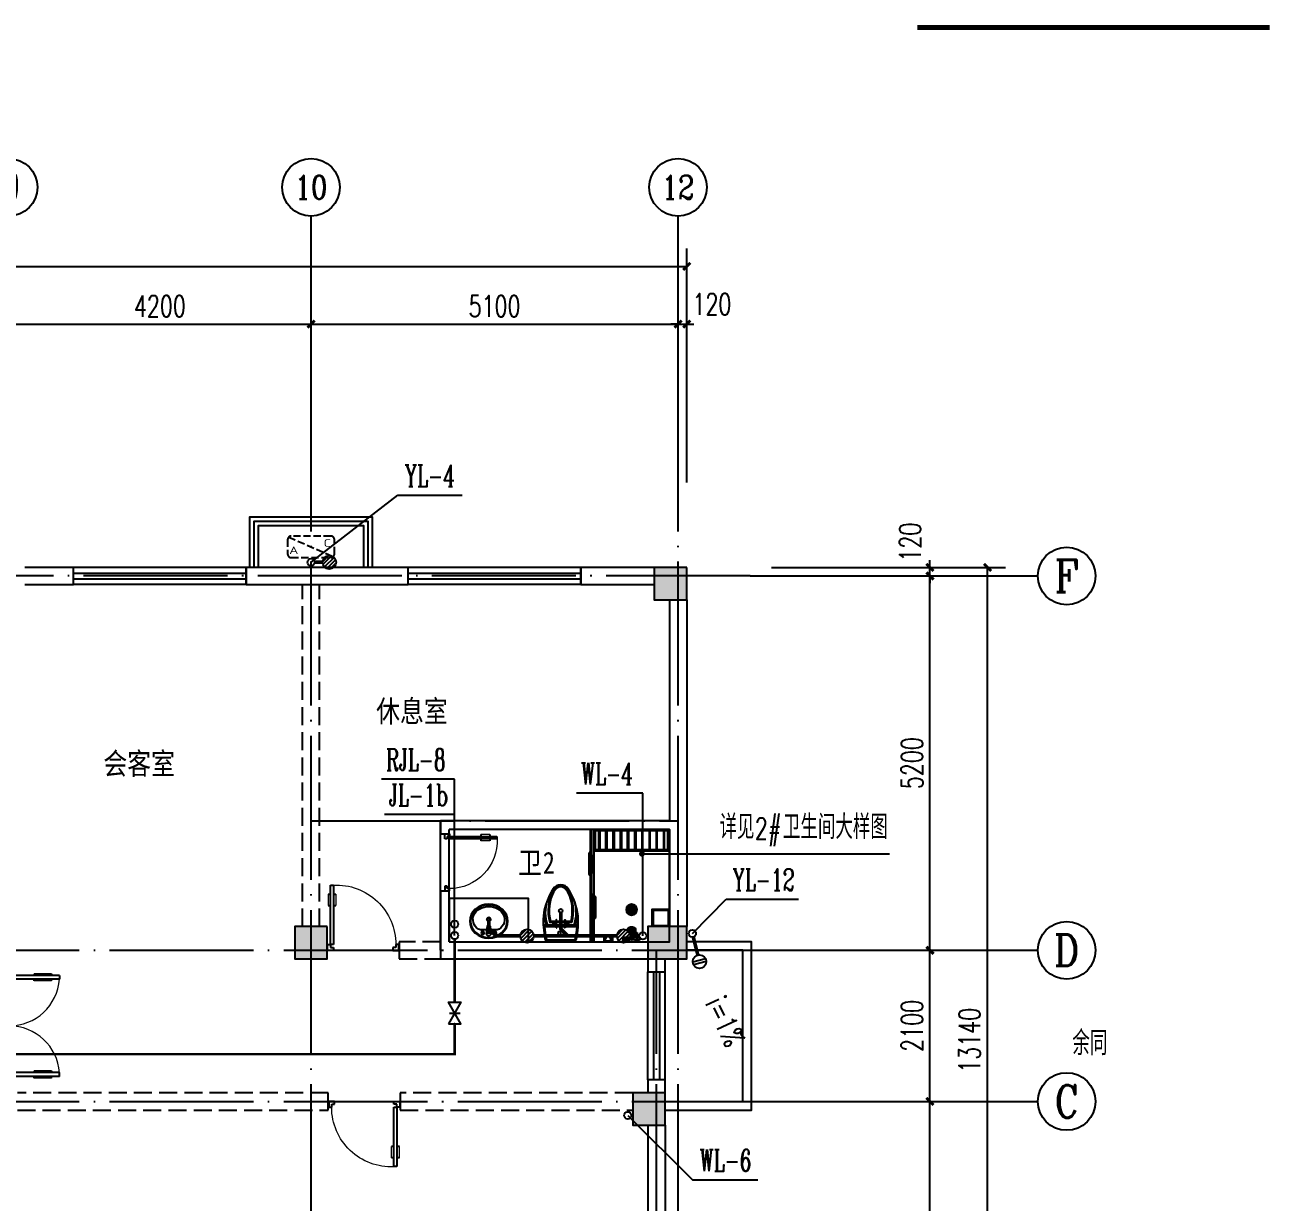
# Model space of a CAD drawing. Extents: x -216126 to 1846968, y -229642 to 543368.
# Drawn here: x 425222 to 442551, y 362250 to 378602 of the extents above; entities that cross this region are included whole.
import ezdxf
from ezdxf.enums import TextEntityAlignment as Align

# ---------------------------------------------------------------- set-up
doc = ezdxf.new("R2010")
doc.units = 0
doc.header["$LTSCALE"] = 1000
doc.header["$MEASUREMENT"] = 0
doc.linetypes.add('DASH', pattern=[0.35, 0.25, -0.1])
doc.linetypes.add('DOTE', pattern=[2.42, 2, -0.2, 0.02, -0.2])
doc.layers.get('Defpoints').update_dxf_attribs({"color": 250})
for name, color, linetype in [('AXIS', 171, 'Continuous'), ('AXIS_TEXT', 7, 'Continuous'), ('COLUMN', 9, 'Continuous'), ('DIM_LEAD', 171, 'Continuous'), ('DIM_SYMB', 171, 'Continuous'), ('DIM_污水', 3, 'Continuous'), ('DIM_热给水', 3, 'Continuous'), ('DIM_给水', 3, 'Continuous'), ('DIM_雨水', 3, 'Continuous'), ('DOTE', 8, 'DOTE'), ('EQUIP_地漏', 7, 'Continuous'), ('EQUIP_污水', 7, 'Continuous'), ('EQUIP_雨水斗', 7, 'Continuous'), ('PIPE-污水', 2, 'Continuous'), ('PIPE-给水', 3, 'Continuous'), ('PIPE-雨水', 4, 'Continuous'), ('PM洁具与厨具', 8, 'Continuous'), ('PUB_HATCH', 8, 'Continuous'), ('PUB_TEXT', 7, 'Continuous'), ('TWT_TEXT', 7, 'Continuous'), ('VALVE_给水', 7, 'Continuous'), ('VPIPE-污水', 2, 'Continuous'), ('VPIPE-热给水', 5, 'Continuous'), ('VPIPE-给水', 3, 'Continuous'), ('VPIPE-雨水', 4, 'Continuous'), ('WALL', 9, 'Continuous'), ('WALL-PARAPET', 6, 'Continuous'), ('WINDOW', 8, 'Continuous'), ('室外线条', 151, 'Continuous'), ('栏杆', 144, 'Continuous'), ('空调', 200, 'Continuous')]:
    doc.layers.add(name, color=color, linetype=linetype)
doc.styles.add('_TCH_AXIS', font='COMPLEX', dxfattribs={"bigfont": 'GBCBIG'})
doc.styles.add('_TCH_DIM', font='SIMPLEX', dxfattribs={"bigfont": 'GBCBIG'})
doc.styles.add('_TCH_DIM_T3', font='SIMPLEX', dxfattribs={"width": 0.705882, "bigfont": 'GBCBIG'})
doc.styles.add('_TWT_SERIAL', font='COMPLEX', dxfattribs={"width": 0.8, "height": 3, "bigfont": 'HZTXT'})
doc.styles.add('COMPLEX', font='COMPLEX')
doc.styles.add('HZTXT', font='tssdeng.shx', dxfattribs={"width": 0.7, "bigfont": 'hztxt.shx'})
doc.styles.add('宋体', font='', dxfattribs={"width": 0.8})
doc.styles.get('宋体').set_extended_font_data('SimSun')
doc.dimstyles.new('_TCH_ARCH&&100', dxfattribs={"dimtxt": 297.5, "dimasz": 100, "dimexe": 250, "dimexo": 300, "dimgap": 100, "dimtad": 1, "dimdec": 0, "dimzin": 0, "dimdsep": 46, "dimtxsty": '_TCH_DIM_T3', "dimblk": 'ARCHTICK', "dimcen": 0.09, "dimclrt": 7, "dimazin": 2, "dimtfac": 1, "dimtdec": 0, "dimtix": 1, "dimtmove": 2, "dimatfit": 3, "dimfxl": 0, "dimtolj": 1, "dimtzin": 0, "dimarcsym": 0})

# ---------------------------------------------------------------- blocks, each defined once
blk = doc.blocks.new('洗脸盆-470x530')
at = {"layer": 'PM洁具与厨具', "color": 11}
for p, q in [((-12, -60), (-8, -150)), ((12, -60), (8, -150))]:
    blk.add_line(p, q, dxfattribs=at)
at = {"layer": 'PM洁具与厨具', "color": 130}
for points in [[(-115, -115, 0.156075), (-145, -124)], [(145, -124, 0.156075), (115, -115), (23, -115)]]:
    blk.add_lwpolyline(points, format="xyb", dxfattribs=at)
blk.add_lwpolyline([(-23, -115), (-115, -115)], dxfattribs=at)
at = {"layer": 'PM洁具与厨具', "color": 11}
blk.add_lwpolyline([(30, -60, 1), (-30, -60), (-17, -165, 0.862374), (17, -165)], format="xyb", close=True, dxfattribs=at)
for centre, radius in [((-85, -70), 22.5), ((-85, -70), 17.5), ((85, -70), 22.5), ((85, -70), 17.5), ((0, -260), 25), ((0, -260), 20)]:
    blk.add_circle(centre, radius, dxfattribs=at)
at = {"layer": 'PM洁具与厨具'}
blk.add_ellipse((0, -235), major_axis=(265, 0), ratio=0.886792, dxfattribs=at)
at = {"layer": 'PM洁具与厨具', "color": 11}
blk.add_ellipse((0, -235), major_axis=(255, 0), ratio=0.882353, dxfattribs=at)
at = {"layer": 'PM洁具与厨具', "color": 130}
blk.add_ellipse((0, -260), major_axis=(220, 0), ratio=0.818182, start_param=2.287513, end_param=7.137266, dxfattribs=at)
blk = doc.blocks.new('A$C180E387A')
at = {"layer": '空调', "linetype": 'DASH', "ltscale": 0.4}
blk.add_line((15, 285), (635, 15), dxfattribs=at)
blk.add_lwpolyline([(50, 0), (600, 0, 0.414214), (650, 50), (650, 250, 0.414214), (600, 300), (50, 300, 0.414214), (0, 250), (0, 50, 0.414214)], format="xyb", close=True, dxfattribs=at)
at = {"layer": '空调', "style": 'HZTXT', "width": 1.428571}
for s, text_generation_flag, p in [('C', 6, (500, 150)), ('A', 4, (150, 50))]:
    blk.add_text(s, height=105, rotation=180, dxfattribs=dict(at, text_generation_flag=text_generation_flag)).set_placement(p)
blk = doc.blocks.new('卫生间排气道-BPW6-w')
at = {"layer": 'PM洁具与厨具'}
for points in [[(120, 0), (120, -240), (-120, -240), (-120, 0)], [(105, -25), (95, -15), (-95, -15), (-105, -25), (-105, -215), (-95, -225), (95, -225), (105, -215)]]:
    blk.add_lwpolyline(points, close=True, dxfattribs=at)
blk = doc.blocks.new('坐便器-480x790')
at = {"layer": 'PM洁具与厨具', "color": 11}
for p, q in [((-1, -80), (-1, -150)), ((1, -80), (1, -150)), ((-110, -265), (-110, -230)), ((-100, -265), (-100, -230)), ((-90, -265), (-90, -230)), ((90, -265), (90, -230)), ((100, -265), (100, -230)), ((110, -265), (110, -230))]:
    blk.add_line(p, q, dxfattribs=at)
at = {"layer": 'PM洁具与厨具', "color": 130}
blk.add_line((-154, -265), (154, -265), dxfattribs=at)
at = {"layer": 'PM洁具与厨具', "color": 8}
for p, q in [((-146, -275), (146, -275)), ((-143, -280), (143, -280))]:
    blk.add_line(p, q, dxfattribs=at)
at = {"layer": 'PM洁具与厨具'}
for points in [[(105, -733, 0.116498), (241, -356, 0.067215), (219, -40, 0.353588), (170, 0), (-170, 0, 0.353588), (-219, -40, 0.067215), (-241, -356, 0.116498), (-105, -733, 0.53931), (105, -733)], [(-241, -203, 0.433445), (-216, -230), (216, -230, 0.433445), (241, -203)]]:
    blk.add_lwpolyline(points, format="xyb", dxfattribs=at)
at = {"layer": 'PM洁具与厨具', "color": 130}
for points in [[(227, -204, -0.435336), (217, -215), (-217, -215, -0.435336), (-227, -204, -0.034952), (-204, -43, -0.353588), (-170, -15), (170, -15, -0.353588), (204, -43, -0.034952)], [(222, -205, -0.435336), (217, -210), (-217, -210, -0.435336), (-222, -205, -0.034952), (-199, -44, -0.353588), (-170, -20), (170, -20, -0.353588), (199, -44, -0.034952)]]:
    blk.add_lwpolyline(points, format="xyb", close=True, dxfattribs=at)
at = {"layer": 'PM洁具与厨具'}
for points in [[(-62, -192), (-57, -192), (-57, -302), (-62, -302)], [(63, -192), (58, -192), (58, -302), (63, -302)]]:
    blk.add_lwpolyline(points, close=True, dxfattribs=at)
at = {"layer": 'PM洁具与厨具', "color": 11}
blk.add_circle((0, -115), 35, dxfattribs=at)
at = {"layer": 'PM洁具与厨具'}
for centre, radius, start, end in [((272, -378), 499, 162.7765, 194.5487), ((305, -405), 520, 160.3502, 198.1465), ((-305, -405), 520, 341.8535, 19.6498), ((-272, -378), 499, 345.4513, 17.2235)]:
    blk.add_arc(centre, radius, start, end, dxfattribs=at)
at = {"layer": 'PM洁具与厨具', "color": 130}
blk.add_ellipse((0, -430), major_axis=(0, 345), ratio=0.507246, start_param=1.072123, end_param=5.211062, dxfattribs=at)
at = {"layer": 'PM洁具与厨具', "color": 8}
for major_axis, ratio, start_param, end_param in [((0, 335), 0.492537, 1.089773, 5.193412), ((0, 330), 0.484848, 1.098934, 5.184251)]:
    blk.add_ellipse((0, -430), major_axis=major_axis, ratio=ratio, start_param=start_param, end_param=end_param, dxfattribs=at)
blk = doc.blocks.new('置物架-75x125')
at = {"layer": 'PM洁具与厨具', "color": 100}
blk.add_line((-62.5, -10), (62.5, -10), dxfattribs=at)
for points in [[(-62.5, 0), (62.5, 0), (62.5, -50, -0.4142136), (37.5, -75), (-37.5, -75, -0.4142136), (-62.5, -50)], [(-32.5, -55, -0.4142136), (-42.5, -45), (-42.5, -10), (-37.5, -10), (-37.5, -45, 0.4142136), (-32.5, -50), (-27.5, -50), (-27.5, -55)], [(32.5, -55, 0.4142136), (42.5, -45), (42.5, -10), (37.5, -10), (37.5, -45, -0.4142136), (32.5, -50), (27.5, -50), (27.5, -55)]]:
    blk.add_lwpolyline(points, format="xyb", close=True, dxfattribs=at)
blk = doc.blocks.new('花洒组合-L400')
at = {"layer": 'PM洁具与厨具'}
h = blk.add_hatch(dxfattribs=at)
h.set_pattern_fill('HEX', color=120, scale=5, angle=180, style=0)
h.set_pattern_definition([(180, (12846.866, 522.663), (-1e-15, -8.24889), [4.7625, -9.525]), (300, (12846.866, 522.663), (7.1437483, 4.124445), [4.7625, -9.525]), (240, (12842.1035, 522.663), (7.1437483, -4.124445), [4.7625, -9.525])])
h.paths.add_polyline_path([(510, 0, 1), (380, 0, 1)])
at = {"layer": 'PM洁具与厨具', "color": 120}
for p, q in [((107, 62), (68, 23)), ((151, 30), (141, 30)), ((171, 55), (151, 55)), ((151, -30), (141, -30)), ((171, -55), (151, -55))]:
    blk.add_line(p, q, dxfattribs=at)
for points in [[(0, 50), (0, 100), (15, 100), (15, 50)], [(75, -2), (75, 2), (100, 2), (100, -2)], [(0, -50), (0, -100), (15, -100), (15, -50)]]:
    blk.add_lwpolyline(points, close=True, dxfattribs=at)
for points in [[(15, 62), (15, 88), (30, 88, -1), (30, 62)], [(130, 7, -1), (130, -8), (45, -8, -1), (45, 7)], [(45, -2, -1), (45, 2), (75, 2), (75, -2)], [(15, -62), (15, -88), (30, -88, 1), (30, -62)]]:
    blk.add_lwpolyline(points, format="xyb", close=True, dxfattribs=at)
blk.add_lwpolyline([(81, 7), (124, 62, 0.8), (107, 79), (30, 18, 0.441557), (29, -12), (33, -16, 0.441557), (63, -15), (69, -8)], format="xyb", dxfattribs=at)
for points in [[(30, 88), (30, 120), (60, 120), (60, 42)], [(30, 18), (30, 62)], [(30, -62), (30, -13)], [(60, -18), (60, -120), (30, -120), (30, -88)]]:
    blk.add_lwpolyline(points, dxfattribs=at)
for radius in [75, 65]:
    blk.add_circle((445, 0), radius, dxfattribs=at)
for centre, radius, start, end in [((45, 0), 15, 30, 330), ((120, 0), 7.5, 270, 90), ((136, 0), 5, 270, 90)]:
    blk.add_arc(centre, radius, start, end, dxfattribs=at)
for centre, major_axis, ratio, start_param, end_param in [((151, 0), (0, -55), 0.636364, 4.849179, 10.858784), ((141, 0), (0, -30), 0.333333, 4.963191, 10.744772), ((151, 0), (0, -40), 0.5, 5.35589, 10.352073), ((141, 0), (0, -25), 0.2, 4.913705, 10.794258), ((151, 0), (0, -35), 0.428571, 5.742086, 9.965877), ((151, 0), (0, -30), 0.333333, 0, 3.141593), ((171, 0), (0, -55), 0.636364, 0, 3.141593)]:
    blk.add_ellipse(centre, major_axis=major_axis, ratio=ratio, start_param=start_param, end_param=end_param, dxfattribs=at)
blk = doc.blocks.new('淋浴房-1100x1860')
at = {"layer": 'PM洁具与厨具'}
for points in [[(477, -1094), (477, -1079), (602, -1079)], [(1082, -1056), (1082, -1071), (957, -1071)]]:
    blk.add_hatch(color=130, dxfattribs=at).paths.add_polyline_path(points)
for p, q in [((317, -1050), (0, -1050)), ((627, -1050), (328, -1050)), ((1560, -1050), (637, -1050))]:
    blk.add_line(p, q, dxfattribs=at)
for points in [[(922, -1100), (0, -1100), (0, 0), (1560, 0), (1560, -1100), (1242, -1100)], [(1232, -1100), (933, -1100)]]:
    blk.add_lwpolyline(points, dxfattribs=at)
at = {"layer": 'PM洁具与厨具', "color": 130}
for points in [[(1260, -1050), (1260, 0), (1560, 0), (1560, -1050)], [(1280, -1030), (1280, -20), (1540, -20), (1540, -1030)], [(1280, -82), (1280, -68), (1540, -68), (1540, -82)], [(1280, -182), (1280, -168), (1540, -168), (1540, -182)], [(1280, -282), (1280, -268), (1540, -268), (1540, -282)], [(1280, -382), (1280, -368), (1540, -368), (1540, -382)], [(1280, -468), (1280, -482), (1540, -482), (1540, -468)], [(1280, -568), (1280, -582), (1540, -582), (1540, -568)], [(1280, -668), (1280, -682), (1540, -682), (1540, -668)], [(1280, -768), (1280, -782), (1540, -782), (1540, -768)], [(1280, -868), (1280, -882), (1540, -882), (1540, -868)], [(1280, -968), (1280, -982), (1540, -982), (1540, -968)], [(655, -1058), (655, -1072), (0, -1072), (0, -1058)], [(1560, -1078), (1560, -1092), (605, -1092), (605, -1078)]]:
    blk.add_lwpolyline(points, close=True, dxfattribs=at)
at = {"layer": 'PM洁具与厨具', "color": 120}
for points in [[(342, -1038), (612, -1038, -0.414214), (627, -1052), (627, -1058), (637, -1058), (637, -1048, 0.414214), (617, -1028), (337, -1028, 0.414214), (317, -1048), (317, -1058), (327, -1058), (327, -1052, -0.414214)], [(947, -1112), (1217, -1112, 0.414214), (1232, -1098), (1232, -1092), (1242, -1092), (1242, -1102, -0.414214), (1222, -1122), (942, -1122, -0.414214), (922, -1102), (922, -1092), (932, -1092), (932, -1098, 0.414214)]]:
    blk.add_lwpolyline(points, format="xyb", close=True, dxfattribs=at)
at = {"layer": 'PM洁具与厨具', "color": 130}
for points in [[(352, -1079), (602, -1079), (477, -1094), (477, -1079)], [(1207, -1071), (957, -1071), (1082, -1056), (1082, -1071)]]:
    blk.add_lwpolyline(points, dxfattribs=at)
at = {"layer": 'PM洁具与厨具'}
blk.add_blockref('花洒组合-L400', (0, -525), dxfattribs=at)
at = {"layer": 'PM洁具与厨具', "rotation": 90}
blk.add_blockref('置物架-75x125', (0, -850), dxfattribs=at)
blk = doc.blocks.new('$DorLib2D$00000009')
for p, q in [((0.413, 0.905), (0.413, 0.081)), ((0.454, 0.905), (0.413, 0.905)), ((0.454, 0.081), (0.454, 0.905)), ((0.413, 0.782), (0.378, 0.782)), ((0.489, 0.782), (0.454, 0.782)), ((0.413, 0.624), (0.378, 0.624)), ((0.489, 0.624), (0.454, 0.624)), ((-0.494, 0.081), (-0.453, 0.081)), ((-0.494, -0.002), (-0.494, 0.081)), ((-0.453, 0.081), (-0.453, 0.039)), ((-0.453, 0.039), (-0.412, 0.039)), ((-0.412, 0.039), (-0.412, -0.002)), ((0.413, 0.081), (0.454, 0.081)), ((0.454, 0.039), (0.413, 0.039)), ((0.413, 0.039), (0.413, -0.002)), ((0.495, 0.081), (0.454, 0.081)), ((0.454, 0.081), (0.454, 0.039)), ((0.495, -0.002), (0.495, 0.081)), ((-0.494, -0.002), (-0.494, -0.002)), ((-0.412, -0.002), (-0.494, -0.002)), ((0.413, -0.002), (0.495, -0.002)), ((0.495, -0.002), (0.495, -0.002))]:
    blk.add_line(p, q)
at = {"lineweight": 13}
for p, q in [((0.378, 0.782), (0.378, 0.624)), ((0.489, 0.782), (0.489, 0.624))]:
    blk.add_line(p, q, dxfattribs=at)
blk.add_arc((0.372, 0.082), 0.825, 87.134, 180.0717, dxfattribs=at)
blk = doc.blocks.new('$DorLib2D$00000011')
for p, q in [((-0.467, 0.471), (-0.467, -0.062)), ((-0.467, 0.471), (-0.433, 0.471)), ((-0.433, 0.471), (-0.433, 0.004)), ((0.433, 0.471), (0.433, 0.004)), ((0.467, 0.471), (0.433, 0.471)), ((0.467, 0.471), (0.467, -0.062)), ((-0.483, 0.396), (-0.467, 0.396)), ((-0.417, 0.396), (-0.433, 0.396)), ((0.417, 0.396), (0.433, 0.396)), ((0.483, 0.396), (0.467, 0.396)), ((-0.483, 0.235), (-0.467, 0.235)), ((-0.417, 0.235), (-0.433, 0.235)), ((0.417, 0.235), (0.433, 0.235)), ((0.483, 0.235), (0.467, 0.235)), ((-0.5, 0.004), (-0.433, 0.004)), ((-0.5, 0.004), (-0.5, -0.062)), ((0.5, 0.004), (0.433, 0.004)), ((0.5, 0.004), (0.5, -0.062)), ((-0.5, -0.062), (-0.467, -0.062)), ((0.5, -0.062), (0.467, -0.062))]:
    blk.add_line(p, q)
at = {"lineweight": 13}
for p, q in [((-0.483, 0.396), (-0.483, 0.235)), ((-0.417, 0.396), (-0.417, 0.235)), ((0.417, 0.396), (0.417, 0.235)), ((0.483, 0.396), (0.483, 0.235))]:
    blk.add_line(p, q, dxfattribs=at)
for centre, start, end in [((-0.467, 0.004), 0, 85.904), ((0.467, 0.004), 94.096, 180)]:
    blk.add_arc(centre, 0.467, start, end, dxfattribs=at)
blk = doc.blocks.new('$WINLIB2D$00000001')
at = {"color": 0}
for points in [[(-0.5, 0.5), (-0.5, -0.5)], [(-0.5, 0.5), (0.5, 0.5)], [(0.5, -0.5), (0.5, 0.5)], [(0.5, 0.167), (-0.5, 0.167)], [(0.5, -0.167), (-0.5, -0.167)], [(-0.5, -0.5), (0.5, -0.5)]]:
    blk.add_lwpolyline(points, dxfattribs=at)
blk = doc.blocks.new('_AXISO')
blk.add_circle((0, 0), 0.5)
at = {"layer": 'AXIS_TEXT', "style": 'COMPLEX', "width": 1.041667}
blk.add_attdef('A', text='', height=0.56, dxfattribs=at).set_placement((-0.25, -0.28), (0.25, -0.28), align=Align.FIT)
blk = doc.blocks.new('_ArchTick')
at = {"color": 0, "linetype": 'ByBlock', "const_width": 0.4}
blk.add_lwpolyline([(-0.5, -0.5), (0.5, 0.5)], dxfattribs=at)
blk = doc.blocks.new('*D339')
at = {"layer": 'AXIS', "color": 0, "lineweight": -2}
for p, q in [((390977, 372247), (390977, 375497)), ((434417, 372247), (434417, 375497)), ((390977, 375247), (434417, 375247))]:
    blk.add_line(p, q, dxfattribs=at)
at = {"layer": 'Defpoints', "color": 0}
for p in [(434417, 375247), (390977, 371947), (434417, 371947)]:
    blk.add_point(p, dxfattribs=at)
at = {"layer": 'AXIS', "color": 0, "lineweight": -2, "xscale": 100, "yscale": 100, "zscale": 100, "rotation": 180}
blk.add_blockref('_ArchTick', (390977, 375247), dxfattribs=at)
at = {"layer": 'AXIS', "color": 0, "lineweight": -2, "xscale": 100, "yscale": 100, "zscale": 100}
blk.add_blockref('_ArchTick', (434417, 375247), dxfattribs=at)
at = {"layer": 'AXIS', "color": 7, "insert": (412697, 375495), "char_height": 297.5, "attachment_point": 5, "style": '_TCH_DIM_T3'}
blk.add_mtext('\\A1;43440', dxfattribs=at)
blk = doc.blocks.new('*D351')
at = {"layer": 'AXIS', "color": 0, "lineweight": -2}
for p, q in [((424997, 372247), (424997, 374697)), ((429197, 372247), (429197, 374697)), ((424997, 374447), (429197, 374447))]:
    blk.add_line(p, q, dxfattribs=at)
at = {"layer": 'Defpoints', "color": 0}
for p in [(429197, 374447), (424997, 371947), (429197, 371947)]:
    blk.add_point(p, dxfattribs=at)
at = {"layer": 'AXIS', "color": 0, "lineweight": -2, "xscale": 100, "yscale": 100, "zscale": 100, "rotation": 180}
blk.add_blockref('_ArchTick', (424997, 374447), dxfattribs=at)
at = {"layer": 'AXIS', "color": 0, "lineweight": -2, "xscale": 100, "yscale": 100, "zscale": 100}
blk.add_blockref('_ArchTick', (429197, 374447), dxfattribs=at)
at = {"layer": 'AXIS', "color": 7, "insert": (427097, 374695), "char_height": 297.5, "attachment_point": 5, "style": '_TCH_DIM_T3'}
blk.add_mtext('\\A1;4200', dxfattribs=at)
blk = doc.blocks.new('*D352')
at = {"layer": 'AXIS', "color": 0, "lineweight": -2}
for p, q in [((429197, 372247), (429197, 374697)), ((434297, 372247), (434297, 374697)), ((429197, 374447), (434297, 374447))]:
    blk.add_line(p, q, dxfattribs=at)
at = {"layer": 'Defpoints', "color": 0}
for p in [(434297, 374447), (429197, 371947), (434297, 371947)]:
    blk.add_point(p, dxfattribs=at)
at = {"layer": 'AXIS', "color": 0, "lineweight": -2, "xscale": 100, "yscale": 100, "zscale": 100, "rotation": 180}
blk.add_blockref('_ArchTick', (429197, 374447), dxfattribs=at)
at = {"layer": 'AXIS', "color": 0, "lineweight": -2, "xscale": 100, "yscale": 100, "zscale": 100}
blk.add_blockref('_ArchTick', (434297, 374447), dxfattribs=at)
at = {"layer": 'AXIS', "color": 7, "insert": (431747, 374695), "char_height": 297.5, "attachment_point": 5, "style": '_TCH_DIM_T3'}
blk.add_mtext('\\A1;5100', dxfattribs=at)
blk = doc.blocks.new('*D353')
at = {"layer": 'AXIS', "color": 0, "lineweight": -2}
for p, q in [((434297, 372247), (434297, 374697)), ((434417, 372247), (434417, 374697)), ((434297, 374447), (434197, 374447)), ((434297, 374447), (434417, 374447)), ((434417, 374447), (434517, 374447))]:
    blk.add_line(p, q, dxfattribs=at)
at = {"layer": 'Defpoints', "color": 0}
for p in [(434417, 374447), (434297, 371947), (434417, 371947)]:
    blk.add_point(p, dxfattribs=at)
at = {"layer": 'AXIS', "color": 0, "lineweight": -2, "xscale": 100, "yscale": 100, "zscale": 100}
blk.add_blockref('_ArchTick', (434297, 374447), dxfattribs=at)
at = {"layer": 'AXIS', "color": 0, "lineweight": -2, "xscale": 100, "yscale": 100, "zscale": 100, "rotation": 180}
blk.add_blockref('_ArchTick', (434417, 374447), dxfattribs=at)
at = {"layer": 'AXIS', "color": 7, "insert": (434767, 374722), "char_height": 297.5, "attachment_point": 5, "style": '_TCH_DIM_T3'}
blk.add_mtext('\\A1;120', dxfattribs=at)
blk = doc.blocks.new('*D361')
at = {"layer": 'AXIS', "color": 0, "lineweight": -2}
for p, q in [((435597, 371067), (438847, 371067)), ((438597, 357927), (438597, 371067)), ((435597, 357927), (438847, 357927))]:
    blk.add_line(p, q, dxfattribs=at)
at = {"layer": 'Defpoints', "color": 0}
for p in [(435297, 371067), (438597, 371067), (435297, 357927)]:
    blk.add_point(p, dxfattribs=at)
at = {"layer": 'AXIS', "color": 0, "lineweight": -2, "xscale": 100, "yscale": 100, "zscale": 100}
for p, rotation in [((438597, 371067), 90), ((438597, 357927), 270)]:
    blk.add_blockref('_ArchTick', p, dxfattribs=dict(at, rotation=rotation))
at = {"layer": 'AXIS', "color": 7, "insert": (438348, 364497), "char_height": 297.5, "attachment_point": 5, "rotation": 90, "style": '_TCH_DIM_T3'}
blk.add_mtext('\\A1;13140', dxfattribs=at)
blk = doc.blocks.new('*D364')
at = {"layer": 'AXIS', "color": 0, "lineweight": -2}
for p, q in [((435597, 363647), (438047, 363647)), ((437797, 358747), (437797, 363647)), ((435597, 358747), (438047, 358747))]:
    blk.add_line(p, q, dxfattribs=at)
at = {"layer": 'Defpoints', "color": 0}
for p in [(435297, 363647), (437797, 363647), (435297, 358747)]:
    blk.add_point(p, dxfattribs=at)
at = {"layer": 'AXIS', "color": 0, "lineweight": -2, "xscale": 100, "yscale": 100, "zscale": 100}
for p, rotation in [((437797, 363647), 90), ((437797, 358747), 270)]:
    blk.add_blockref('_ArchTick', p, dxfattribs=dict(at, rotation=rotation))
at = {"layer": 'AXIS', "color": 7, "insert": (437548, 361197), "char_height": 297.5, "attachment_point": 5, "rotation": 90, "style": '_TCH_DIM_T3'}
blk.add_mtext('\\A1;4900', dxfattribs=at)
blk = doc.blocks.new('*D365')
at = {"layer": 'AXIS', "color": 0, "lineweight": -2}
for p, q in [((435597, 365747), (438047, 365747)), ((437797, 363647), (437797, 365747)), ((435597, 363647), (438047, 363647))]:
    blk.add_line(p, q, dxfattribs=at)
at = {"layer": 'Defpoints', "color": 0}
for p in [(435297, 365747), (437797, 365747), (435297, 363647)]:
    blk.add_point(p, dxfattribs=at)
at = {"layer": 'AXIS', "color": 0, "lineweight": -2, "xscale": 100, "yscale": 100, "zscale": 100}
for p, rotation in [((437797, 365747), 90), ((437797, 363647), 270)]:
    blk.add_blockref('_ArchTick', p, dxfattribs=dict(at, rotation=rotation))
at = {"layer": 'AXIS', "color": 7, "insert": (437548, 364697), "char_height": 297.5, "attachment_point": 5, "rotation": 90, "style": '_TCH_DIM_T3'}
blk.add_mtext('\\A1;2100', dxfattribs=at)
blk = doc.blocks.new('*D366')
at = {"layer": 'AXIS', "color": 0, "lineweight": -2}
for p, q in [((435597, 370947), (438047, 370947)), ((437797, 365747), (437797, 370947)), ((435597, 365747), (438047, 365747))]:
    blk.add_line(p, q, dxfattribs=at)
at = {"layer": 'Defpoints', "color": 0}
for p in [(435297, 370947), (437797, 370947), (435297, 365747)]:
    blk.add_point(p, dxfattribs=at)
at = {"layer": 'AXIS', "color": 0, "lineweight": -2, "xscale": 100, "yscale": 100, "zscale": 100}
for p, rotation in [((437797, 370947), 90), ((437797, 365747), 270)]:
    blk.add_blockref('_ArchTick', p, dxfattribs=dict(at, rotation=rotation))
at = {"layer": 'AXIS', "color": 7, "insert": (437548, 368347), "char_height": 297.5, "attachment_point": 5, "rotation": 90, "style": '_TCH_DIM_T3'}
blk.add_mtext('\\A1;5200', dxfattribs=at)
blk = doc.blocks.new('*D367')
at = {"layer": 'AXIS', "color": 0, "lineweight": -2}
for p, q in [((435597, 371067), (438047, 371067)), ((437797, 371067), (437797, 371167)), ((437797, 370947), (437797, 371067)), ((435597, 370947), (438047, 370947)), ((437797, 370947), (437797, 370847))]:
    blk.add_line(p, q, dxfattribs=at)
at = {"layer": 'Defpoints', "color": 0}
for p in [(435297, 371067), (437797, 371067), (435297, 370947)]:
    blk.add_point(p, dxfattribs=at)
at = {"layer": 'AXIS', "color": 0, "lineweight": -2, "xscale": 100, "yscale": 100, "zscale": 100}
for p, rotation in [((437797, 371067), 270), ((437797, 370947), 90)]:
    blk.add_blockref('_ArchTick', p, dxfattribs=dict(at, rotation=rotation))
at = {"layer": 'AXIS', "color": 7, "insert": (437522, 371417), "char_height": 297.5, "attachment_point": 5, "rotation": 90, "style": '_TCH_DIM_T3'}
blk.add_mtext('\\A1;120', dxfattribs=at)
blk = doc.blocks.new('$TCHSYS$WIN2D')
for p, q in [((-0.5, 0.5), (0.5, 0.5)), ((-0.5, 0.5), (-0.5, -0.5)), ((0.5, 0.5), (0.5, -0.5)), ((0.5, 0.1667), (-0.5, 0.1667)), ((0.5, -0.1667), (-0.5, -0.1667)), ((-0.5, -0.5), (0.5, -0.5))]:
    blk.add_line(p, q)
blk = doc.blocks.new('_FZH')
blk.add_lwpolyline([(-0.5, -0.5), (0.5, -0.5), (0.5, 0.5), (-0.5, 0.5)], close=True)
at = {"layer": 'PUB_HATCH'}
blk.add_solid([(-0.5, -0.5), (0.5, -0.5), (-0.5, 0.5), (0.5, 0.5)], dxfattribs=at)
blk = doc.blocks.new('$TwtSys$00000141')
for p, q in [((-94, 8), (-10, 92)), ((-94, 8), (-10, 92)), ((-87, -35), (35, 87)), ((-87, -35), (35, 87)), ((-66, -66), (66, 66)), ((-66, -66), (66, 66)), ((-32, -87), (88, 33)), ((-32, -87), (88, 33)), ((11, -92), (92, -11)), ((11, -92), (92, -11))]:
    blk.add_line(p, q)
blk.add_circle((0, 0), 94)
blk.add_circle((0, 0), 94)
blk = doc.blocks.new('$TwtSys$00000139')
at = {"color": 7}
for p, q in [((-19, 92, 0), (-19, -92, 0)), ((19, 92, 0), (19, -92, 0))]:
    blk.add_line(p, q, dxfattribs=at)
blk.add_circle((0, 0, 0), 93.8)
blk = doc.blocks.new('$TwtSys$00000147')
blk.add_circle((0, 0, 0), 1)
blk = doc.blocks.new('$VALVE$00000296')
for points in [[(-125, 72), (-125, -72), (125, 72), (125, -72), (-125, 72)], [(0, 60), (0, -64)]]:
    blk.add_lwpolyline(points)
for p in [(-125, 0), (125, 0)]:
    blk.add_point(p)

msp = doc.modelspace()

# ---------------------------------------------------------------- hatches: boundary and pattern name
at = {"layer": 'PIPE-污水', "linetype": 'Continuous'}
for points in [[(431666.8, 366046.8), (431641.8, 366046.8), (431641.8, 366036.4)], [(431666.8, 366046.8), (431649.1, 366029.1), (431641.8, 366036.4)], [(432666.8, 366046.8), (432641.8, 366046.8), (432641.8, 366036.4)], [(432666.8, 366046.8), (432649.1, 366029.1), (432641.8, 366036.4)], [(431766.8, 365946.8), (431749.1, 365929.1), (431756.4, 365921.8)], [(431766.8, 365946.8), (431766.8, 365921.8), (431756.4, 365921.8)]]:
    msp.add_hatch(color=256, dxfattribs=at).paths.add_polyline_path(points)
at = {"layer": 'PIPE-给水', "linetype": 'Continuous'}
for points in [[(431192, 364304), (431192, 364286.5), (431209.5, 364286.5)], [(431192, 364304), (431209.5, 364304), (431209.5, 364286.5)]]:
    msp.add_hatch(color=256, dxfattribs=at).paths.add_polyline_path(points)

# ---------------------------------------------------------------- linework, layer by layer
at = {"layer": 'AXIS'}
for p, q in [((429196.8, 371946.7), (429196.8, 375946.7)), ((434296.8, 371946.7), (434296.8, 375946.7)), ((435296.8, 370946.7), (439296.8, 370946.7)), ((435296.8, 365746.7), (439296.8, 365746.7)), ((435296.8, 363646.7), (439296.8, 363646.7))]:
    msp.add_line(p, q, dxfattribs=at)
at = {"layer": 'DIM_LEAD'}
for p, q in [((433795, 367087.7), (436448.2, 367087.7)), ((436448.2, 367087.7), (437235, 367087.7))]:
    msp.add_line(p, q, dxfattribs=at)
at = {"layer": 'DIM_LEAD', "const_width": 40}
msp.add_lwpolyline([(433775, 367087.7, 1), (433815, 367087.7, 1)], format="xyb", close=True, dxfattribs=at)
at = {"layer": 'DIM_SYMB', "const_width": 70}
msp.add_lwpolyline([(437621.4, 378566.7), (442515.5, 378566.7)], dxfattribs=at)
at = {"layer": 'DIM_SYMB'}
msp.add_lwpolyline([(434934, 364204, 0, 0, 0), (434632.7, 364843, 80, 0, 0), (434504.7, 365114.4, 0, 0, 0)], format="xyseb", dxfattribs=at)
at = {"layer": 'DIM_污水'}
for p, q in [((433807.5, 367931.8), (432886.2, 367931.8)), ((433807.5, 365946.8), (433807.5, 367931.8)), ((433597, 363453.3), (434499.5, 362559.8)), ((434499.5, 362559.8), (435404, 362559.8))]:
    msp.add_line(p, q, dxfattribs=at)
at = {"layer": 'DIM_热给水'}
for p, q in [((431192, 368125.3), (430177, 368125.3)), ((431192, 366109.8), (431192, 368125.3))]:
    msp.add_line(p, q, dxfattribs=at)
at = {"layer": 'DIM_给水'}
for p, q in [((431192, 367634.8), (430219.9, 367634.8)), ((431192, 365952.8), (431192, 367634.8))]:
    msp.add_line(p, q, dxfattribs=at)
at = {"layer": 'DIM_雨水'}
for p, q in [((429196.8, 371137.8), (430401.8, 372069.3)), ((430401.8, 372069.3), (431297.9, 372069.3)), ((434496, 365980), (434966, 366457.5)), ((434966, 366457.5), (435972.4, 366457.5))]:
    msp.add_line(p, q, dxfattribs=at)
at = {"layer": 'DOTE'}
for p, q in [((429196.8, 357046.7), (429196.8, 371946.7)), ((434296.8, 357046.7), (434296.8, 371946.7)), ((435296.8, 370946.7), (390096.8, 370946.7)), ((429196.8, 367546.7), (434296.8, 367546.7)), ((430996.8, 365746.7), (430996.8, 367546.7)), ((390096.8, 365746.7), (435296.8, 365746.7)), ((433996.8, 357046.7), (433996.8, 365746.7)), ((390096.8, 363646.7), (435296.8, 363646.7))]:
    msp.add_line(p, q, dxfattribs=at)
at = {"layer": 'PIPE-污水', "linetype": 'Continuous', "const_width": 50}
for points in [[(431666.8, 366046.8), (431666.8, 366151.7)], [(432666.8, 366046.8), (432666.8, 366271.7)], [(431666.8, 366046.8), (431766.8, 365946.8)], [(432666.8, 366046.8), (432766.8, 365946.8)], [(432104.8, 365946.8), (431766.8, 365946.8)], [(432766.8, 365946.8), (432293, 365946.8)], [(433445.5, 365946.8), (432766.8, 365946.8)], [(433757.5, 365946.8), (433633.7, 365946.8)]]:
    msp.add_lwpolyline(points, dxfattribs=at)
at = {"layer": 'PIPE-给水', "linetype": 'Continuous', "const_width": 35}
for points in [[(431192, 365902.8), (431192, 365025)], [(431192, 364725), (431192, 364304)], [(417411.9, 364304), (431192, 364304)]]:
    msp.add_lwpolyline(points, dxfattribs=at)
at = {"layer": 'PIPE-雨水', "linetype": 'Continuous', "const_width": 50}
for points in [[(429246.8, 371137.8), (429356.8, 371137.8)], [(434508.3, 365931.5), (434571.9, 365681.1)]]:
    msp.add_lwpolyline(points, dxfattribs=at)
at = {"layer": 'PM洁具与厨具'}
msp.add_lwpolyline([(431116.8, 365866.7), (432216.8, 365866.7), (432216.8, 366466.7), (431116.8, 366466.7)], close=True, dxfattribs=at)
at = {"layer": 'VPIPE-污水', "linetype": 'Continuous'}
for centre in [(433807.5, 365946.8), (433597, 363453.3)]:
    msp.add_circle(centre, 50, dxfattribs=at)
at = {"layer": 'VPIPE-热给水', "linetype": 'Continuous'}
msp.add_circle((431192, 366109.8), 50, dxfattribs=at)
at = {"layer": 'VPIPE-给水', "linetype": 'Continuous'}
msp.add_circle((431192, 365952.8), 50, dxfattribs=at)
at = {"layer": 'VPIPE-雨水', "linetype": 'Continuous'}
for centre in [(429196.8, 371137.8), (434496, 365980)]:
    msp.add_circle(centre, 50, dxfattribs=at)
at = {"layer": 'WALL'}
for p, q in [((425896.8, 371066.7), (425221.8, 371066.7)), ((425896.8, 370826.7), (425896.8, 371066.7)), ((429196.8, 371066.7), (428296.8, 371066.7)), ((428296.8, 371066.7), (428296.8, 370826.7)), ((430546.8, 371066.7), (429196.8, 371066.7)), ((430546.8, 370826.7), (430546.8, 371066.7)), ((433966.8, 371066.7), (432946.8, 371066.7)), ((432946.8, 371066.7), (432946.8, 370826.7)), ((425221.8, 370826.7), (425896.8, 370826.7)), ((428296.8, 370826.7), (429196.8, 370826.7)), ((429196.8, 370826.7), (430546.8, 370826.7)), ((432946.8, 370826.7), (433966.8, 370826.7)), ((434176.8, 370616.7), (434176.8, 367546.7)), ((434416.8, 370616.7), (434416.8, 367546.7)), ((434176.8, 367546.7), (430996.8, 367546.7)), ((430996.8, 367546.7), (430996.8, 367366.7)), ((434416.8, 367546.7), (434416.8, 366076.7)), ((434176.8, 367426.7), (431116.8, 367426.7)), ((431116.8, 367366.7), (431116.8, 367426.7)), ((434176.8, 367426.7), (434176.8, 366076.7)), ((430996.8, 367366.7), (431116.8, 367366.7)), ((431116.8, 366566.7), (430996.8, 366566.7)), ((430996.8, 366566.7), (430996.8, 365626.7)), ((431116.8, 365866.7), (431116.8, 366566.7)), ((431116.8, 365866.7), (433876.8, 365866.7)), ((433996.8, 365746.7), (433996.8, 365746.7)), ((434146.8, 365746.7), (434146.8, 365746.7)), ((434296.8, 365746.7), (434296.8, 365746.7)), ((430996.8, 365626.7), (433876.8, 365626.7)), ((433876.8, 365626.7), (433876.8, 365446.7)), ((434116.8, 365446.7), (434116.8, 365626.7)), ((433876.8, 365446.7), (434116.8, 365446.7)), ((434116.8, 363946.7), (433876.8, 363946.7)), ((433876.8, 363946.7), (433876.8, 363766.7)), ((434116.8, 363766.7), (434116.8, 363946.7)), ((433876.8, 363316.7), (433876.8, 358366.7)), ((434116.8, 363316.7), (434116.8, 358366.7))]:
    msp.add_line(p, q, dxfattribs=at)
at = {"layer": 'WALL-PARAPET', "linetype": 'DASH'}
for p, q in [((429076.8, 366076.7), (429076.8, 370826.7)), ((429316.8, 366076.7), (429316.8, 370826.7)), ((430996.8, 365866.7), (430421.8, 365866.7)), ((430421.8, 365866.7), (430421.8, 365626.7)), ((430421.8, 365626.7), (430996.8, 365626.7)), ((429436.8, 363766.7), (425116.8, 363766.7)), ((429436.8, 363526.7), (429436.8, 363766.7)), ((433666.8, 363766.7), (430436.8, 363766.7)), ((430436.8, 363766.7), (430436.8, 363526.7)), ((425116.8, 363526.7), (429436.8, 363526.7)), ((430436.8, 363526.7), (433666.8, 363526.7))]:
    msp.add_line(p, q, dxfattribs=at)
at = {"layer": 'WINDOW'}
msp.add_line((431116.8, 366566.7), (431116.8, 367366.7), dxfattribs=at)
at = {"layer": '室外线条'}
for points in [[(428346.8, 371066.7), (428346.8, 371766.7), (430046.8, 371766.7), (430046.8, 371066.7)], [(434116.8, 363526.7), (435316.8, 363526.7), (435316.8, 365866.7), (434416.8, 365866.7)], [(434116.8, 363646.7), (435196.8, 363646.7), (435196.8, 365746.7), (434416.8, 365746.7)]]:
    msp.add_lwpolyline(points, dxfattribs=at)
at = {"layer": '栏杆'}
for points in [[(428406.8, 371066.7), (428406.8, 371706.7), (429986.8, 371706.7), (429986.8, 371066.7)], [(428466.8, 371066.7), (428466.8, 371646.7), (429926.8, 371646.7), (429926.8, 371066.7)]]:
    msp.add_lwpolyline(points, dxfattribs=at)

# ---------------------------------------------------------------- block references
at = {"layer": 'AXIS'}
ref = msp.add_blockref('_AXISO', (424996.8, 376346.7), dxfattribs=dict(at, xscale=800, yscale=800, zscale=800))
ref.add_attrib('A', '9', dxfattribs={"layer": 'AXIS_TEXT', "height": 465.9, "style": '_TCH_AXIS'}).set_placement((424841.4, 376113.8), (425152.1, 376113.8), align=Align.FIT)
ref = msp.add_blockref('_AXISO', (429196.8, 376346.7), dxfattribs=dict(at, xscale=800, yscale=800, zscale=800))
ref.add_attrib('A', '10', dxfattribs={"layer": 'AXIS_TEXT', "height": 328.45, "style": '_TCH_AXIS'}).set_placement((428970, 376182.5), (429423.5, 376182.5), align=Align.FIT)
ref = msp.add_blockref('_AXISO', (434296.8, 376346.7), dxfattribs=dict(at, xscale=800, yscale=800, zscale=800))
ref.add_attrib('A', '12', dxfattribs={"layer": 'AXIS_TEXT', "height": 328.45, "style": '_TCH_AXIS'}).set_placement((434070, 376182.5), (434523.5, 376182.5), align=Align.FIT)
ref = msp.add_blockref('_AXISO', (439696.8, 370946.7), dxfattribs=dict(at, xscale=800, yscale=800, zscale=800))
ref.add_attrib('A', 'F', dxfattribs={"layer": 'AXIS_TEXT', "height": 445.4, "style": '_TCH_AXIS'}).set_placement((439527.1, 370724), (439866.4, 370724), align=Align.FIT)
ref = msp.add_blockref('_AXISO', (439696.8, 365746.7), dxfattribs=dict(at, xscale=800, yscale=800, zscale=800))
ref.add_attrib('A', 'D', dxfattribs={"layer": 'AXIS_TEXT', "height": 435.3, "style": '_TCH_AXIS'}).set_placement((439520.6, 365529.1), (439872.9, 365529.1), align=Align.FIT)
ref = msp.add_blockref('_AXISO', (439696.8, 363646.7), dxfattribs=dict(at, xscale=800, yscale=800, zscale=800))
ref.add_attrib('A', 'C', dxfattribs={"layer": 'AXIS_TEXT', "height": 455.7, "style": '_TCH_AXIS'}).set_placement((439534, 363418.9), (439859.5, 363418.9), align=Align.FIT)
at = {"layer": 'COLUMN', "yscale": 450, "zscale": 450}
for p, xscale, rotation in [((434191.8, 370841.7), 450, 180), ((429196.8, 365851.7), 450, 180), ((434146.8, 365851.7), 539.9999999278807, 179.9999999998394), ((433891.8, 363541.7), 450, 180)]:
    msp.add_blockref('_FZH', p, dxfattribs=dict(at, xscale=xscale, rotation=rotation))
at = {"layer": 'EQUIP_地漏', "rotation": 180}
msp.add_blockref('$TwtSys$00000141', (429450.8, 371137.8), dxfattribs=at)
at = {"layer": 'EQUIP_地漏'}
for p in [(432199, 365946.8), (433539.7, 365946.8)]:
    msp.add_blockref('$TwtSys$00000141', p, dxfattribs=at)
at = {"layer": 'EQUIP_污水', "xscale": 25, "yscale": 25, "zscale": 25}
for p in [(431666.8, 366176.7), (432666.8, 366296.7)]:
    msp.add_blockref('$TwtSys$00000147', p, dxfattribs=at)
at = {"layer": 'EQUIP_雨水斗', "rotation": 104.2434605735478}
msp.add_blockref('$TwtSys$00000139', (434595, 365590), dxfattribs=at)
at = {"layer": 'PM洁具与厨具', "xscale": -1}
for name, p, rotation in [('淋浴房-1100x1860', (434176.8, 365866.7), 270), ('洗脸盆-470x530', (431666.8, 365916.7), 180)]:
    msp.add_blockref(name, p, dxfattribs=dict(at, rotation=rotation))
at = {"layer": 'PM洁具与厨具', "rotation": 180}
msp.add_blockref('坐便器-480x790', (432666.8, 365866.7), dxfattribs=at)
at = {"layer": 'PM洁具与厨具'}
msp.add_blockref('卫生间排气道-BPW6-w', (434056.8, 366316.7), dxfattribs=at)
at = {"layer": 'VALVE_给水', "xscale": -1.2, "yscale": -1.2, "zscale": 1.2, "rotation": 270}
msp.add_blockref('$VALVE$00000296', (431192, 364875), dxfattribs=at)
at = {"layer": 'WINDOW'}
for name, p, xscale, yscale, zscale in [('$TCHSYS$WIN2D', (427096.8, 370946.7), -2400, -240, -2400), ('$DorLib2D$00000009', (429921.8, 365746.7), -1000, 1000, -1000)]:
    msp.add_blockref(name, p, dxfattribs=dict(at, xscale=xscale, yscale=yscale, zscale=zscale))
for name, p, xscale, yscale, zscale, rotation in [('$TCHSYS$WIN2D', (431746.8, 370946.7), -2400, -240, -2400, 359.9999999999994), ('$DorLib2D$00000009', (431056.8, 366966.7), 800, -800, 800, 90), ('$DorLib2D$00000011', (424996.8, 364696.7), 1500, 1500, 1500, 270.0000000000095), ('$WINLIB2D$00000001', (433996.8, 364696.7), -1500, 240, -1500, 270), ('$DorLib2D$00000009', (429936.8, 363646.7), -1000, 1000, -1000, 179.9999999999974)]:
    msp.add_blockref(name, p, dxfattribs=dict(at, xscale=xscale, yscale=yscale, zscale=zscale, rotation=rotation))
at = {"layer": '空调'}
msp.add_blockref('A$C180E387A', (428871.8, 371202.2), dxfattribs=at)

# ---------------------------------------------------------------- texts
at = {"layer": 'PUB_TEXT'}
for s, height, style, width, p in [('休息室', 303.8, '宋体', 0.8, (430101.5, 368916.7)), ('会客室', 303.8, '宋体', 0.8, (426311.7, 368189.4)), ('2#', 297.5, '_TCH_DIM', 0.705882, (435363.8, 367291.9)), ('卫', 303.8, '宋体', 0.8, (432073.6, 366811)), ('2', 303.8, '宋体', 0.8, (432419.2, 366811))]:
    msp.add_text(s, height=height, dxfattribs=dict(at, style=style, width=width)).set_placement(p)
at = {"layer": 'PUB_TEXT', "style": '_TCH_DIM'}
for s, p in [('详见', (434872.3, 367291.9)), ('卫生间大样图', (435753.8, 367291.9)), ('余同', (439775.8, 364290.2))]:
    msp.add_text(s, height=337.59, dxfattribs=at).set_placement(p)
at = {"layer": 'PUB_TEXT', "style": '_TCH_DIM', "width": 0.705882}
msp.add_text('i=1%', height=297.5, rotation=295.24498, dxfattribs=at).set_placement((434669.3, 365011.5))
at = {"layer": 'TWT_TEXT', "style": '_TWT_SERIAL', "width": 0.64}
for s, p in [('YL-4', (430497.3, 372189.3)), ('RJL-8', (430237, 368245.3)), ('WL-4', (432946.2, 368051.8)), ('JL-1b', (430279.9, 367754.8)), ('YL-12', (435052.9, 366577.5)), ('WL-6', (434594.3, 362679.8))]:
    msp.add_text(s, height=300, dxfattribs=at).set_placement(p)

# ---------------------------------------------------------------- dimensions: what is measured, and where the dimension line sits
at = {"layer": 'AXIS'}
for p1, p2, distance, picture, middle in [((390976.8, 371946.7), (434416.8, 371946.7), 3300, '*D339', (412696.8, 375495.5)), ((424996.8, 371946.7), (429196.8, 371946.7), 2500, '*D351', (427096.8, 374695.5)), ((429196.8, 371946.7), (434296.8, 371946.7), 2500, '*D352', (431746.8, 374695.5)), ((435296.8, 357926.7), (435296.8, 371066.7), -3300, '*D361', (438348, 364496.7)), ((435296.8, 365746.7), (435296.8, 370946.7), -2500, '*D366', (437548, 368346.7)), ((435296.8, 363646.7), (435296.8, 365746.7), -2500, '*D365', (437548, 364696.7)), ((435296.8, 358746.7), (435296.8, 363646.7), -2500, '*D364', (437548, 361196.7))]:
    dim = msp.add_aligned_dim(p1=p1, p2=p2, distance=distance, dimstyle='_TCH_ARCH&&100', dxfattribs=at)
    dim.commit()
    dim.dimension.update_dxf_attribs({"geometry": picture, "text_midpoint": middle})
for base, p1, p2, angle, picture, middle in [((434416.8, 374446.7), (434296.8, 371946.7), (434416.8, 371946.7), 0, '*D353', (434766.8, 374721.7)), ((437796.8, 371066.7), (435296.8, 370946.7), (435296.8, 371066.7), 90, '*D367', (437521.8, 371416.7))]:
    dim = msp.add_linear_dim(base=base, p1=p1, p2=p2, angle=angle, dimstyle='_TCH_ARCH&&100', dxfattribs=at)
    dim.commit()
    dim.dimension.update_dxf_attribs({"geometry": picture, "text_midpoint": middle, "dimtype": 161})

doc.saveas('drawing.dxf')
